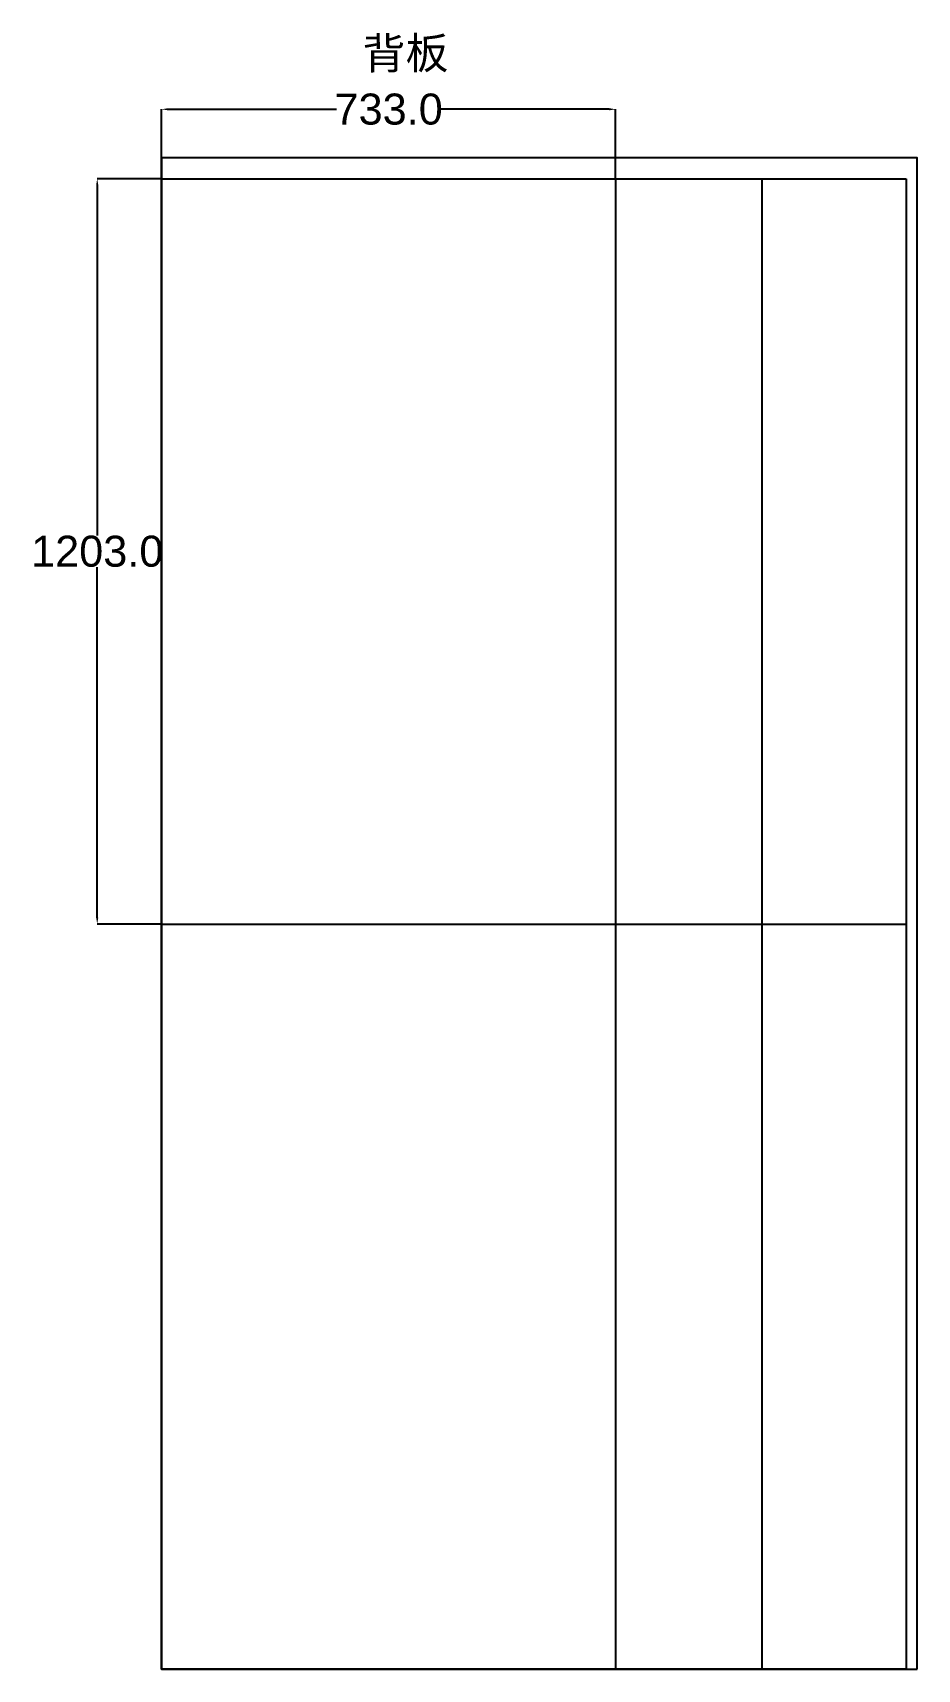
# Model space of a CAD drawing. Header units: inches. Extents: x -27 to 1402, y 148 to 2790.
import ezdxf

# ---------------------------------------------------------------- set-up
doc = ezdxf.new("R2010")
doc.units = ezdxf.units.IN
doc.header["$MEASUREMENT"] = 0
doc.styles.get("Standard").update_dxf_attribs({"font": 'arial.ttf'})
doc.dimstyles.get("Standard").update_dxf_attribs({"dimtxt": 50, "dimasz": 10.18, "dimexe": 0.18, "dimexo": 0.0625, "dimgap": 0.09, "dimtad": 0, "dimtih": 1, "dimtoh": 1, "dimdec": 1, "dimzin": 0, "dimdsep": 46, "dimtxsty": 'Standard', "dimcen": 0.09, "dimclrd": 1, "dimadec": 0, "dimazin": 0, "dimtfac": 1, "dimtdec": 1, "dimtofl": 0, "dimtmove": 0, "dimatfit": 3, "dimfxl": 1, "dimtolj": 1, "dimtzin": 0, "dimarcsym": 0})

# ---------------------------------------------------------------- blocks, each defined once
blk = doc.blocks.new('*D2')
at = {"color": 0, "lineweight": -2, "transparency": 16777216}
for p, q in [((181.5, 2554.1), (77.4, 2554.1)), ((181.5, 1351.1), (77.4, 1351.1))]:
    blk.add_line(p, q, dxfattribs=at)
at = {"color": 1, "lineweight": -2, "transparency": 16777216}
for p, q in [((77.6, 2543.9), (77.6, 1978.2)), ((77.6, 1361.3), (77.6, 1926.9))]:
    blk.add_line(p, q, dxfattribs=at)
at = {"color": 1, "transparency": 16777216}
for points in [[(75.9, 2543.9), (79.3, 2543.9), (77.6, 2554.1)], [(75.9, 1361.3), (79.3, 1361.3), (77.6, 1351.1)]]:
    blk.add_solid(points, dxfattribs=at)
at = {"layer": 'Defpoints', "color": 0, "transparency": 16777216}
for p in [(77.6, 2554.1), (181.6, 2554.1), (181.6, 1351.1)]:
    blk.add_point(p, dxfattribs=at)
at = {"color": 0, "transparency": 16777216, "insert": (77.6, 1952.6), "char_height": 50, "attachment_point": 5}
blk.add_mtext('\\A1;1203.0', dxfattribs=at)
blk = doc.blocks.new('*D3')
at = {"color": 0, "lineweight": -2, "transparency": 16777216}
for p, q in [((181.6, 2554.1), (181.6, 2666.5)), ((914.6, 2554.1), (914.6, 2666.5))]:
    blk.add_line(p, q, dxfattribs=at)
at = {"color": 1, "lineweight": -2, "transparency": 16777216}
for p, q in [((191.8, 2666.3), (463.9, 2666.3)), ((904.4, 2666.3), (632.2, 2666.3))]:
    blk.add_line(p, q, dxfattribs=at)
at = {"color": 1, "transparency": 16777216}
for points in [[(191.8, 2668), (191.8, 2664.6), (181.6, 2666.3)], [(904.4, 2668), (904.4, 2664.6), (914.6, 2666.3)]]:
    blk.add_solid(points, dxfattribs=at)
at = {"layer": 'Defpoints', "color": 0, "transparency": 16777216}
for p in [(914.6, 2666.3), (181.6, 2554.1), (914.6, 2554.1)]:
    blk.add_point(p, dxfattribs=at)
at = {"color": 0, "transparency": 16777216, "insert": (548.1, 2666.3), "char_height": 50, "attachment_point": 5}
blk.add_mtext('\\A1;733.0', dxfattribs=at)

msp = doc.modelspace()

# ---------------------------------------------------------------- linework, layer by layer
for p, q in [((914.59, 2554.08), (914.59, 148.08)), ((1150.59, 2554.08), (1150.59, 148.08)), ((181.59, 1351.08), (1383.59, 1351.08))]:
    msp.add_line(p, q)
at = {"color": 240, "true_color": 0xed1f24}
msp.add_lwpolyline([(1401.59, 148.08), (1401.59, 2588.08), (181.59, 2588.08), (181.59, 148.08)], close=True, dxfattribs=at)
msp.add_lwpolyline([(1383.59, 2554.08), (1383.59, 148.08), (181.59, 148.08), (181.59, 2554.08)], close=True)

# ---------------------------------------------------------------- texts
msp.add_text('背板', height=50.868, rotation=0.29516).set_placement((506.07, 2731.15))

# ---------------------------------------------------------------- dimensions: what is measured, and where the dimension line sits
dim = msp.add_linear_dim(base=(914.59, 2666.32), p1=(181.59, 2554.08), p2=(914.59, 2554.08), dimstyle='Standard')
dim.commit()
dim.dimension.update_dxf_attribs({"geometry": '*D3', "text_midpoint": (548.09, 2666.32)})
dim = msp.add_linear_dim(base=(77.59, 2554.08), p1=(181.59, 1351.08), p2=(181.59, 2554.08), angle=90, dimstyle='Standard')
dim.commit()
dim.dimension.update_dxf_attribs({"geometry": '*D2', "text_midpoint": (77.59, 1952.58)})

doc.saveas('drawing.dxf')
